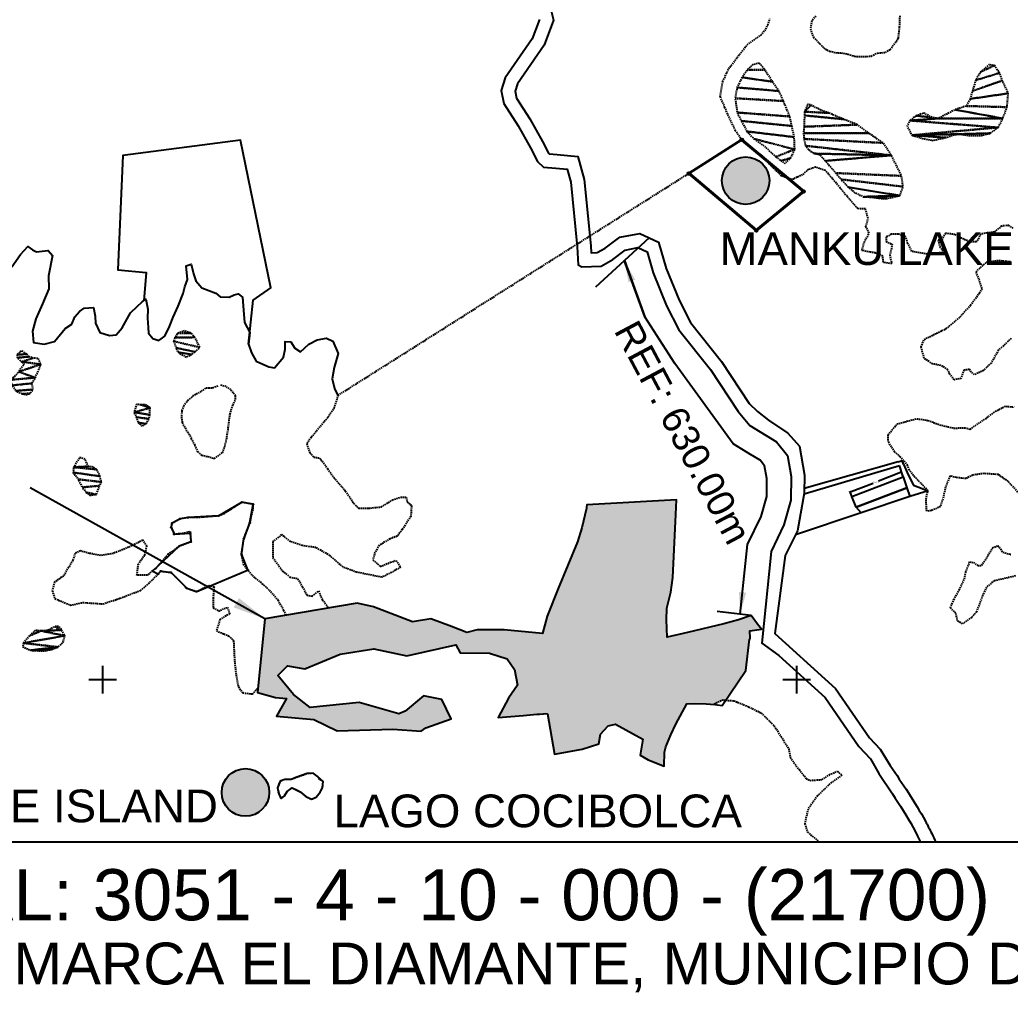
# Model space of a CAD drawing. Header units: metres. Extents: x 619047 to 657292, y 1301217 to 1319844.
# Drawn here: x 619692.1 to 619873.9, y 1314987.2 to 1315165.7 of the extents above; entities that cross this region are included whole.
import ezdxf
from ezdxf.enums import TextEntityAlignment as Align

# ---------------------------------------------------------------- set-up
doc = ezdxf.new("R2010")
doc.units = ezdxf.units.M
doc.header["$PDMODE"] = 32
doc.header["$PDSIZE"] = 0.5
doc.linetypes.add('HIDDEN', pattern=[0.375, 0.25, -0.125])
for name, color, linetype in [('2', 1, 'Continuous'), ('3', 7, 'Continuous'), ('42', 7, 'Continuous'), ('CIRCULO PI', 2, 'Continuous'), ('CVL_CUADCON_LIN', 8, 'Continuous'), ('TEXTO 2', 7, 'Continuous')]:
    doc.layers.add(name, color=color, linetype=linetype)
doc.styles.add('PI', font='arial.ttf', dxfattribs={"height": 0.4})
doc.styles.get("Standard").update_dxf_attribs({"font": 'arial.ttf'})
doc.dimstyles.new('COTAS DE RETIRO', dxfattribs={"dimtxt": 5, "dimasz": 4, "dimexe": 3, "dimexo": 2, "dimgap": 2, "dimtad": 1, "dimzin": 0, "dimdsep": 46, "dimtxsty": 'Standard', "dimblk": 'DOT', "dimcen": 0.09, "dimclrd": 1, "dimclre": 2, "dimclrt": 7, "dimadec": 0, "dimazin": 0, "dimtfac": 1, "dimtofl": 0, "dimtmove": 0, "dimatfit": 3, "dimfxl": 1, "dimtolj": 1, "dimtzin": 0, "dimarcsym": 0})
doc.dimstyles.new('ISO-25', dxfattribs={"dimtxt": 2.5, "dimasz": 2.5, "dimexe": 1.25, "dimexo": 0.625, "dimtad": 1, "dimtxsty": 'Standard', "dimcen": 2.5, "dimadec": 0, "dimazin": 0, "dimtfac": 1, "dimtmove": 0, "dimatfit": 3, "dimfxl": 1, "dimarcsym": 0})
doc.dimstyles.get("Standard").update_dxf_attribs({"dimtxt": 0.18, "dimasz": 0.18, "dimexe": 0.18, "dimexo": 0.0625, "dimgap": 0.09, "dimtad": 0, "dimtih": 1, "dimtoh": 1, "dimdec": 4, "dimzin": 0, "dimdsep": 46, "dimtxsty": 'Standard', "dimcen": 0.09, "dimadec": 0, "dimazin": 0, "dimtfac": 1, "dimtdec": 4, "dimtofl": 0, "dimtmove": 0, "dimatfit": 3, "dimfxl": 1, "dimtolj": 1, "dimtzin": 0, "dimarcsym": 0})

# ---------------------------------------------------------------- blocks, each defined once
blk = doc.blocks.new('COORD')
at = {"layer": '42', "color": 2, "linetype": 'Continuous'}
for p, q in [((0, -2), (0, 2)), ((-2, 0), (2, 0))]:
    blk.add_line(p, q, dxfattribs=at)
blk = doc.blocks.new('COORD$')
at = {"layer": '42', "color": 2, "linetype": 'Continuous'}
blk.add_blockref('COORD', (0, 0), dxfattribs=at)
blk = doc.blocks.new('*D54')
at = {"layer": 'CVL_CUADCON_LIN', "color": 0, "lineweight": -2, "ltscale": 0.5, "transparency": 16777216}
for p, q in [((619853.81, 1315082.63), (619849.74, 1315081.06)), ((619854.28, 1315081.92), (619853.92, 1315082.87)), ((619844.72, 1315079.12), (619848.8, 1315080.69)), ((619844.86, 1315078.27), (619844.49, 1315079.22))]:
    blk.add_line(p, q, dxfattribs=at)
at = {"layer": 'CVL_CUADCON_LIN', "color": 0, "ltscale": 0.5, "transparency": 16777216}
for points in [[(619853.8, 1315082.66), (619853.82, 1315082.61), (619853.98, 1315082.7)], [(619844.71, 1315079.15), (619844.73, 1315079.09), (619844.56, 1315079.05)]]:
    blk.add_solid(points, dxfattribs=at)
at = {"layer": 'Defpoints', "color": 0, "ltscale": 0.5, "transparency": 16777216}
for p in [(619854.31, 1315081.86), (619844.56, 1315079.05), (619844.88, 1315078.21)]:
    blk.add_point(p, dxfattribs=at)
at = {"layer": 'CVL_CUADCON_LIN', "color": 0, "ltscale": 0.5, "transparency": 16777216, "insert": (619849.27, 1315080.88), "char_height": 0.18, "attachment_point": 5}
blk.add_mtext('\\A1;10.1048', dxfattribs=at)
blk = doc.blocks.new('_Dot')
at = {"color": 0, "linetype": 'ByBlock', "lineweight": -2}
blk.add_line((-0.5, 0), (-1, 0), dxfattribs=at)
at = {"color": 0, "linetype": 'ByBlock', "const_width": 0.5}
blk.add_lwpolyline([(-0.25, 0, 1), (0.25, 0, 1)], format="xyb", close=True, dxfattribs=at)

msp = doc.modelspace()

# ---------------------------------------------------------------- hatches: boundary and pattern name
at = {"layer": 'CIRCULO PI'}
h = msp.add_hatch(color=256, dxfattribs=at)
h.set_gradient(color1=(255, 0, 0), color2=(235, 0, 0), one_color=1, tint=0.46, name='SPHERICAL')
h.paths.add_polyline_path([(619829.72342, 1315136.21357, 1), (619820.99434, 1315136.21357, 1)])
h = msp.add_hatch(color=256, dxfattribs=at)
h.set_gradient(color1=(19, 52, 236), color2=(18, 48, 217), one_color=1, tint=0.46, name='SPHERICAL')
h.paths.add_polyline_path([(619810.84565, 1315055.59365), (619810.8845, 1315057.74254), (619811.61653, 1315060.68007), (619811.97903, 1315063.3574), (619812.52266, 1315074.90949), (619812.66893, 1315077.59828), (619796.17597, 1315076.68138), (619796.16476, 1315076.3093), (619796.11455, 1315076.10058), (619795.27339, 1315072.50314), (619794.45874, 1315069.90559), (619790.92723, 1315061.31249), (619788.90164, 1315056.28242), (619788.03742, 1315053.07553), (619780.99767, 1315053.75625), (619776.06884, 1315053.75624), (619774.14874, 1315053.24176), (619771.37576, 1315054.37044), (619767.56433, 1315055.79174), (619764.2115, 1315055.21452), (619757.02508, 1315058.00208), (619754.01019, 1315058.66725), (619737.08807, 1315055.79642), (619735.73981, 1315042.26524), (619739.05051, 1315041.29862), (619741.07089, 1315041.1197), (619739.2541, 1315037.92136), (619746.07126, 1315037.25749), (619750.382, 1315035.18813), (619760.59628, 1315035.53858), (619765.8028, 1315035.16524), (619766.61959, 1315035.73228), (619771.28966, 1315037.42704), (619769.5615, 1315040.95556), (619766.20243, 1315041.64698), (619762.83239, 1315038.80326), (619761.69576, 1315038.33306), (619754.38662, 1315040.39099), (619745.39675, 1315039.4812), (619742.36146, 1315041.86533), (619739.44554, 1315045.34036), (619741.26559, 1315047.16044), (619744.45298, 1315046.59842), (619750.89495, 1315049.29805), (619757.08136, 1315050.23846), (619763.15182, 1315048.95149), (619772.14703, 1315050.99248), (619772.97197, 1315049.51627), (619778.33217, 1315049.45958), (619781.58083, 1315048.45357), (619782.90055, 1315046.46575), (619783.4826, 1315043.61081), (619781.82873, 1315041.18542), (619779.90892, 1315037.63105), (619784.54268, 1315038.03092), (619787.03738, 1315038.26042), (619787.48196, 1315038.24169), (619788.23644, 1315038.34427), (619788.62355, 1315038.38097), (619788.99856, 1315038.32159), (619790.27453, 1315030.9385), (619795.35121, 1315031.81583), (619798.39013, 1315032.79777), (619798.7032, 1315034.57), (619800.1283, 1315036.13644), (619801.47759, 1315036.45717), (619806.5126, 1315033.69959), (619806.00517, 1315030.76807), (619807.43269, 1315029.87916), (619810.41237, 1315028.74776), (619810.44764, 1315031.28288), (619810.68605, 1315032.27998), (619811.61342, 1315034.48163), (619812.54806, 1315036.44601), (619814.563, 1315040.16988), (619815.96593, 1315040.23857), (619818.11952, 1315040.17703), (619819.49457, 1315040.06787), (619820.99452, 1315040.87592), (619821.70591, 1315040.83176), (619825.39232, 1315046.30962), (619826.08266, 1315052.0654), (619826.17873, 1315052.19105), (619826.15196, 1315053.57475), (619828.24477, 1315053.87255), (619827.51767, 1315054.76096), (619826.37491, 1315056.38529), (619824.04494, 1315055.61246), (619821.37346, 1315054.84958), (619814.67049, 1315053.23131), (619810.96304, 1315052.41809)])
h.paths.add_polyline_path([(619794.7813, 1315076.25596), (619805.18157, 1315076.25596), (619805.18157, 1315080.0787), (619794.7813, 1315080.0787)], flags=9)
h = msp.add_hatch(color=256, dxfattribs=at)
h.set_gradient(color1=(255, 0, 0), color2=(235, 0, 0), one_color=1, tint=0.46, name='SPHERICAL')
h.paths.add_polyline_path([(619737.89255, 1315023.89795, 1), (619729.16347, 1315023.89795, 1)])

# ---------------------------------------------------------------- linework, layer by layer
msp.add_line((620054.73869, 1315014.74193), (619584.56393, 1315014.74193))
at = {"color": 10}
msp.add_lwpolyline([(619826.37491, 1315056.38529), (619824.04494, 1315055.61246), (619821.37346, 1315054.84958), (619814.67049, 1315053.23131), (619810.96304, 1315052.41809), (619810.84565, 1315055.59365), (619810.8845, 1315057.74254), (619811.61653, 1315060.68007), (619811.97903, 1315063.3574), (619812.52266, 1315074.90949), (619812.66893, 1315077.59828), (619796.17597, 1315076.68138), (619796.16476, 1315076.3093), (619796.11455, 1315076.10058), (619795.27339, 1315072.50314), (619794.45874, 1315069.90559), (619790.92723, 1315061.31249), (619788.90164, 1315056.28242), (619788.03742, 1315053.07553), (619780.99767, 1315053.75625), (619776.06884, 1315053.75624), (619774.14874, 1315053.24176), (619771.37576, 1315054.37044), (619767.56433, 1315055.79174), (619764.2115, 1315055.21452), (619757.02508, 1315058.00208), (619754.01019, 1315058.66725), (619737.08807, 1315055.79642), (619735.73981, 1315042.26524), (619739.05051, 1315041.29862), (619741.07089, 1315041.1197), (619739.2541, 1315037.92136), (619746.07126, 1315037.25749), (619750.382, 1315035.18813), (619760.59628, 1315035.53858), (619765.8028, 1315035.16524), (619766.61959, 1315035.73228), (619771.28966, 1315037.42704), (619769.5615, 1315040.95556), (619766.20243, 1315041.64698), (619762.83239, 1315038.80326), (619761.69576, 1315038.33306), (619754.38662, 1315040.39099), (619745.39675, 1315039.4812), (619742.36146, 1315041.86533), (619739.44554, 1315045.34036), (619741.26559, 1315047.16044), (619744.45298, 1315046.59842), (619750.89495, 1315049.29805), (619757.08136, 1315050.23846), (619763.15182, 1315048.95149), (619772.14703, 1315050.99248), (619772.97197, 1315049.51627), (619778.33217, 1315049.45958), (619781.58083, 1315048.45357), (619782.90055, 1315046.46575), (619783.4826, 1315043.61081), (619781.82873, 1315041.18542), (619779.90892, 1315037.63105), (619784.54268, 1315038.03092), (619787.03738, 1315038.26042), (619787.48196, 1315038.24169), (619788.23644, 1315038.34427), (619788.62355, 1315038.38097), (619788.99856, 1315038.32159), (619790.27453, 1315030.9385), (619795.35121, 1315031.81583), (619798.39013, 1315032.79777), (619798.7032, 1315034.57), (619800.1283, 1315036.13644), (619801.47759, 1315036.45717), (619806.5126, 1315033.69959), (619806.00517, 1315030.76807), (619807.43269, 1315029.87916), (619810.41237, 1315028.74776), (619810.44764, 1315031.28288), (619810.68605, 1315032.27998), (619811.61342, 1315034.48163), (619812.54806, 1315036.44601), (619814.563, 1315040.16988), (619815.96593, 1315040.23857), (619818.11952, 1315040.17703), (619819.68772, 1315040.05254), (619820.15447, 1315040.00412), (619821.05179, 1315039.85975), (619825.39232, 1315046.30962), (619826.08266, 1315052.0654), (619826.17873, 1315052.19105), (619826.15196, 1315053.57475), (619828.24477, 1315053.87255), (619827.51767, 1315054.76096)], close=True, dxfattribs=at)
at = {"layer": '2', "color": 1, "linetype": 'Continuous'}
for points in [[(619789.13572, 1315169.33606), (619790.10955, 1315165.68584), (619788.39478, 1315161.07233), (619783.47752, 1315153.97752), (619783.0653, 1315152.62907), (619783.31017, 1315151.33603), (619785.71609, 1315147.58201), (619788.08722, 1315143.42685), (619789.17106, 1315141.26027), (619789.31413, 1315141.13027), (619790.75909, 1315141.00183), (619794.54781, 1315140.63275), (619795.71976, 1315136.39874), (619796.90906, 1315124.22893), (619796.97899, 1315122.96992), (619798.11756, 1315123.00152), (619799.56612, 1315123.84329), (619802.23062, 1315125.82647), (619805.91015, 1315126.5308), (619809.34653, 1315124.91422), (619810.73792, 1315120.09153), (619813.12579, 1315114.2536), (619815.22682, 1315110.1849), (619820.93943, 1315103.00125), (619826.00001, 1315095.31056), (619827.55828, 1315093.84202), (619829.54165, 1315092.24401), (619833.10868, 1315089.85586), (619835.21624, 1315087.4572), (619836.14635, 1315082.17525), (619836.08559, 1315078.8341), (619834.89653, 1315071.95393), (619832.62924, 1315067.42174), (619830.74553, 1315053.09497), (619841.87702, 1315042.97476), (619848.07139, 1315033.89264), (619850.06407, 1315031.83563), (619851.88943, 1315028.82992)], [(619787.49014, 1315165.81055), (619786.16207, 1315162.23744), (619781.20185, 1315155.08064), (619780.49547, 1315152.76994), (619780.94515, 1315150.39538), (619783.57767, 1315146.28779), (619785.88308, 1315142.24778), (619787.1452, 1315139.72483), (619788.25579, 1315138.71575), (619790.52733, 1315138.51383), (619792.59743, 1315138.31217), (619793.25389, 1315135.94053), (619794.41707, 1315124.03805), (619794.59801, 1315120.78028), (619795.27096, 1315120.42281), (619798.82289, 1315120.52139), (619800.94424, 1315121.75411), (619803.26302, 1315123.47998), (619805.5818, 1315123.92384), (619807.25927, 1315123.1347), (619808.37432, 1315119.26985), (619810.85488, 1315113.20532), (619813.11884, 1315108.82109), (619818.91379, 1315101.53391), (619823.99166, 1315093.81692), (619826.13708, 1315091.25395), (619831.00032, 1315088.27196), (619833.01619, 1315085.76709), (619833.72447, 1315081.90089), (619833.66998, 1315077.56704), (619832.39102, 1315073.00053), (619830.03803, 1315068.14925), (619828.303, 1315051.2847), (619831.46497, 1315049.06383), (619839.97846, 1315041.32378), (619846.12771, 1315032.30782), (619848.29273, 1315030.07291), (619849.78293, 1315027.38879)], [(619734.05757, 1315106.19249), (619734.95221, 1315114.25618), (619738.1651, 1315116.55861), (619732.6234, 1315143.65201), (619711.02366, 1315140.82917), (619710.08747, 1315119.82297), (619715.27352, 1315119.35991), (619714.85149, 1315114.17819)], [(619690.62196, 1315120.39549), (619692.24688, 1315122.64823), (619693.55668, 1315124.15261), (619694.40545, 1315123.51472), (619695.18618, 1315123.16749), (619696.18838, 1315123.27605), (619697.31953, 1315123.41851), (619698.10688, 1315122.48857), (619697.34042, 1315118.7563), (619697.43255, 1315116.36136), (619696.26662, 1315113.59586), (619695.03557, 1315110.86209), (619694.41425, 1315108.58846), (619694.59978, 1315106.51844), (619696.54555, 1315106.18446), (619698.48202, 1315106.65989), (619700.3967, 1315109.0454), (619701.61718, 1315109.86882), (619702.1846, 1315111.20283), (619703.04688, 1315112.21636), (619703.88164, 1315112.80876), (619705.59524, 1315112.95785), (619705.93776, 1315111.3105), (619706.01651, 1315110.08098), (619706.78119, 1315108.30902), (619708.53468, 1315107.81091), (619709.79605, 1315107.89017), (619710.9142, 1315109.16569), (619712.43578, 1315111.96763), (619713.62057, 1315113.08196), (619714.54912, 1315113.96679), (619715.25556, 1315114.46056), (619715.60024, 1315112.61902), (619715.55399, 1315110.99959), (619715.67071, 1315109.28483), (619715.74805, 1315108.1849), (619716.50343, 1315107.22208), (619717.64056, 1315106.84656), (619718.69921, 1315107.6682), (619719.58494, 1315109.45915), (619720.27736, 1315111.18308), (619721.19329, 1315113.16861), (619722.07303, 1315115.47754), (619722.38229, 1315116.74376), (619722.88523, 1315118.04464), (619722.66224, 1315120.56764), (619723.56504, 1315120.86938), (619723.97369, 1315119.09321), (619724.4416, 1315117.80342), (619725.49196, 1315116.52038), (619728.05995, 1315115.54597), (619728.90885, 1315114.90808), (619730.52841, 1315114.79709), (619731.42931, 1315115.26066), (619732.20418, 1315115.43141), (619732.95547, 1315114.82487), (619733.14431, 1315112.46344), (619733.36438, 1315110.19949), (619734.35638, 1315108.36521), (619734.05757, 1315106.19249), (619734.62575, 1315104.61243), (619735.48498, 1315103.06817), (619737.7948, 1315102.02609), (619738.86466, 1315101.87637), (619740.49327, 1315103.80532), (619740.83222, 1315105.29861), (619740.81668, 1315106.65836), (619741.85302, 1315106.60535), (619742.57819, 1315105.44808), (619743.65391, 1315104.78037), (619745.15867, 1315106.22231), (619746.6712, 1315106.98431), (619748.38302, 1315107.29523), (619749.55469, 1315106.72589), (619750.51866, 1315104.50272), (619749.80393, 1315101.90427), (619749.43937, 1315099.82802), (619749.84764, 1315098.08421), (619750.50974, 1315096.79659)]]:
    msp.add_lwpolyline(points, dxfattribs=at)
msp.add_circle((619728.59207, 1315074.65835), 0.06371, dxfattribs=at)
at = {"layer": '3', "color": 30, "linetype": 'HIDDEN'}
msp.add_line((619750.50974, 1315096.79659), (619824.67391, 1315143.71891), dxfattribs=at)
for points in [[(619824.67391, 1315143.71891), (619823.48963, 1315145.38906), (619822.52782, 1315147.41792), (619821.53149, 1315149.64058), (619820.69941, 1315151.63847), (619821.15342, 1315154.39581), (619822.25909, 1315156.77216), (619823.78946, 1315158.79706), (619825.63979, 1315161.14945), (619828.14406, 1315162.92651), (619829.06993, 1315164.03791), (619829.41742, 1315164.78665), (619829.79281, 1315165.92417)], [(619838.2668, 1315166.44203), (619837.50009, 1315165.55897), (619837.25824, 1315164.06683), (619837.79304, 1315162.58348), (619838.93973, 1315161.36632), (619839.95441, 1315160.37419), (619840.76789, 1315159.99498), (619841.83915, 1315159.71579), (619842.90786, 1315159.66317), (619844.14018, 1315159.45062), (619845.3748, 1315159.04388), (619846.8965, 1315158.99648), (619848.44905, 1315159.07905), (619849.54311, 1315159.64201), (619851.03067, 1315159.75606), (619851.89843, 1315160.28411), (619853.39656, 1315162.30863), (619853.63102, 1315164.44834), (619853.7048, 1315166.48892)], [(619874.47679, 1315127.45163), (619873.6614, 1315127.9928), (619872.36804, 1315127.88092), (619871.0534, 1315126.7973), (619869.72844, 1315126.62031), (619868.50134, 1315126.37961), (619867.77286, 1315124.97908), (619866.41336, 1315124.9959), (619865.01399, 1315125.65979), (619863.77657, 1315126.32558), (619862.02601, 1315126.56463), (619861.32849, 1315125.29395), (619860.71366, 1315125.28681), (619860.98584, 1315124.12432), (619861.90457, 1315123.03395), (619858.73603, 1315122.7387), (619855.88236, 1315123.22419), (619855.121, 1315124.70487), (619854.71859, 1315125.93069), (619853.38624, 1315126.40101), (619852.1241, 1315126.38661), (619851.15886, 1315125.88991), (619851.16841, 1315125.04815), (619852.24222, 1315124.5424), (619852.12168, 1315123.76396), (619851.8114, 1315122.59484), (619852.1859, 1315120.98012), (619850.66228, 1315121.18935), (619850.51957, 1315122.35337), (619849.18569, 1315122.95329), (619848.27804, 1315123.07243), (619846.72066, 1315123.41087), (619847.12434, 1315124.90479), (619848.04396, 1315126.56667), (619847.44698, 1315127.82256), (619847.85104, 1315129.28425), (619847.34568, 1315131.02678), (619845.95331, 1315131.07571), (619844.01849, 1315133.28768), (619842.73826, 1315134.85959), (619840.01519, 1315138.06623), (619838.19557, 1315138.69303), (619836.84117, 1315138.2566), (619835.8163, 1315137.30588), (619833.88467, 1315136.40958), (619831.96757, 1315137.0676), (619829.77484, 1315139.17953), (619828.23352, 1315140.94271), (619826.11266, 1315142.4402), (619824.67391, 1315143.71891)], [(619874.09274, 1315107.24324), (619872.68406, 1315105.89967), (619871.75449, 1315105.11193), (619870.42227, 1315102.73304), (619869.01385, 1315101.35711), (619867.3716, 1315100.62595), (619866.75155, 1315101.07219), (619866.45478, 1315101.55449), (619865.45258, 1315101.44593), (619864.85547, 1315099.88498), (619863.62837, 1315099.64427), (619862.83987, 1315100.67131), (619862.50665, 1315101.50938), (619861.20285, 1315102.30388), (619859.67859, 1315102.57784), (619858.14606, 1315103.56411), (619857.5715, 1315105.69452), (619858.13854, 1315107.06089), (619860.39128, 1315108.18745), (619862.16146, 1315109.04948), (619864.50238, 1315110.95422), (619866.64362, 1315113.34229), (619868.30091, 1315115.59541), (619868.77671, 1315116.44265), (619868.17501, 1315118.11943), (619867.67359, 1315119.50594), (619869.56343, 1315121.24363), (619871.85733, 1315121.59367), (619873.96378, 1315121.3587)], [(619728.42999, 1315098.47859), (619727.39606, 1315098.11581), (619726.94281, 1315098.11301), (619726.19802, 1315098.10829), (619725.35995, 1315097.5201), (619723.94044, 1315096.7014), (619723.00654, 1315095.88588), (619722.20338, 1315094.90917), (619721.85297, 1315094.00013), (619721.76377, 1315092.76882), (619721.93184, 1315091.79836), (619722.91441, 1315090.05557), (619723.5695, 1315088.89371), (619724.22523, 1315087.63476), (619724.71862, 1315086.43951), (619725.43487, 1315085.82864), (619726.60246, 1315085.54448), (619727.83491, 1315085.22834), (619729.31775, 1315086.27412), (619729.7315, 1315087.41023), (619730.07848, 1315088.83752), (619730.32696, 1315090.49085), (619730.48089, 1315091.72254), (619730.697, 1315093.37562), (619731.2044, 1315095.03061), (619731.7155, 1315096.135), (619731.71193, 1315096.6856), (619730.86252, 1315097.84618), (619729.9522, 1315098.42342), (619728.94682, 1315098.67623), (619728.94682, 1315098.67623)], [(619750.50974, 1315096.79659), (619749.8233, 1315094.55468), (619748.64666, 1315092.72805), (619745.58134, 1315089.06663), (619744.78557, 1315087.8919), (619745.32228, 1315086.24672), (619746.07549, 1315085.47835), (619747.1456, 1315085.29626), (619748.62449, 1315083.33813), (619749.74404, 1315081.66721), (619751.90797, 1315079.23123), (619753.39017, 1315076.98168), (619754.27424, 1315076.08525), (619756.08698, 1315076.07352), (619758.47913, 1315076.32761), (619760.53576, 1315077.61383), (619762.08359, 1315078.11716), (619763.02207, 1315078.12799), (619763.19435, 1315077.22328), (619764.01076, 1315076.58513), (619763.90423, 1315074.57641), (619762.31321, 1315072.19459), (619761.35676, 1315070.92098), (619760.06709, 1315070.48532), (619758.10666, 1315069.26485), (619757.21801, 1315067.73295), (619756.93971, 1315066.59645), (619758.2806, 1315065.38145), (619760.14903, 1315066.14753), (619761.18091, 1315066.48317), (619762.03669, 1315065.2302), (619760.33188, 1315064.30408), (619758.56208, 1315063.40956), (619753.92319, 1315064.32791), (619751.45255, 1315065.27098), (619749.0334, 1315067.38036), (619746.42744, 1315068.83988), (619743.96317, 1315069.23261), (619741.78638, 1315069.95243), (619740.18631, 1315071.19686), (619738.54954, 1315069.98021), (619738.55081, 1315067.03377), (619740.35999, 1315064.49662), (619741.69896, 1315063.44345), (619743.159, 1315063.13636), (619743.98509, 1315061.65645), (619744.81182, 1315060.11168), (619745.78458, 1315059.96094), (619746.93917, 1315060.88069), (619747.63695, 1315059.30215), (619748.76332, 1315057.77712)], [(619875.55111, 1315078.76702), (619873.55118, 1315081.01072), (619871.75679, 1315082.25298), (619869.10049, 1315082.44921), (619867.06476, 1315082.16684), (619865.81001, 1315081.505), (619864.0922, 1315081.71193), (619862.8916, 1315081.98972), (619862.07303, 1315079.97284), (619861.67279, 1315078.1875), (619861.11097, 1315076.36787), (619859.43623, 1315075.63646), (619858.59599, 1315075.52968), (619858.47303, 1315077.79478), (619858.84434, 1315079.28832), (619856.42035, 1315081.81859), (619855.40235, 1315083.10201), (619855.10137, 1315083.94046), (619853.75653, 1315085.51161), (619852.71051, 1315086.40626), (619851.55642, 1315088.27099), (619851.50966, 1315089.53313), (619853.16949, 1315091.55956), (619856.78363, 1315092.50747), (619858.82612, 1315092.20713), (619860.97157, 1315091.38983), (619863.60034, 1315090.77233), (619865.57364, 1315090.85962), (619866.5478, 1315090.57928), (619869.6632, 1315092.68714), (619871.20326, 1315093.87041), (619873.03753, 1315094.79793), (619874.62512, 1315094.6542)], [(619740.983, 1315056.45719), (619740.57151, 1315057.31102), (619739.54765, 1315059.11255), (619737.9077, 1315061.00404), (619736.72979, 1315062.12384), (619734.70412, 1315063.78431), (619733.22638, 1315065.64535), (619732.8162, 1315067.55098), (619733.23555, 1315070.50227), (619734.33522, 1315073.39646), (619734.95362, 1315075.92902), (619734.94368, 1315076.80316), (619732.83569, 1315077.16759), (619729.59082, 1315075.05833), (619728.59207, 1315074.65835), (619724.74398, 1315074.35533), (619722.99609, 1315074.36769), (619721.51007, 1315074.12405), (619720.03028, 1315073.33007), (619719.87699, 1315072.58362), (619720.44161, 1315071.32734), (619721.99313, 1315071.50688), (619723.34931, 1315071.78148), (619723.53255, 1315069.90566), (619721.30886, 1315069.07078), (619719.35111, 1315067.62374), (619717.05033, 1315065.03957), (619715.51104, 1315063.79158), (619713.60171, 1315063.76966), (619713.83796, 1315065.74754), (619715.04735, 1315067.54219), (619715.4179, 1315069.10047), (619714.66099, 1315070.19275), (619712.05414, 1315068.90016), (619709.1546, 1315067.73384), (619706.98965, 1315067.41757), (619704.88179, 1315067.78201), (619703.22578, 1315068.24876), (619702.22767, 1315067.78404), (619701.8538, 1315066.51706), (619700.10643, 1315063.64784), (619698.43666, 1315062.49541), (619698.06636, 1315060.90465), (619698.53579, 1315059.48539), (619701.43037, 1315058.25574), (619703.62539, 1315058.76659), (619707.38276, 1315058.51811), (619710.54263, 1315059.55789), (619714.28076, 1315060.99295), (619716.26756, 1315062.73166), (619717.99468, 1315064.5323), (619719.84233, 1315064.29439), (619721.38073, 1315062.79015), (619722.7234, 1315061.41332), (619724.54303, 1315060.78652), (619726.82813, 1315061.91347), (619727.76967, 1315061.66524), (619727.59918, 1315059.59115), (619727.61944, 1315057.81052), (619728.59742, 1315057.20653), (619730.20807, 1315057.87245), (619730.60971, 1315056.71148), (619728.8417, 1315055.65513), (619728.1861, 1315053.54307), (619730.42941, 1315052.66219), (619731.34597, 1315051.76601), (619731.51748, 1315048.07681), (619731.80674, 1315045.42511), (619732.21998, 1315043.26054), (619733.00886, 1315042.20101), (619734.82403, 1315041.96285), (619735.82189, 1315043.08908)], [(619874.88251, 1315063.63879), (619871.00868, 1315062.75268), (619869.56572, 1315061.57057), (619868.87113, 1315060.04083), (619867.74024, 1315057.04916), (619866.84559, 1315056.03511), (619865.17607, 1315054.85045), (619864.26333, 1315055.42284), (619863.95611, 1315056.81151), (619862.94143, 1315057.80364), (619863.60403, 1315059.30062), (619864.55488, 1315061.05998), (619865.53439, 1315063.14337), (619865.77994, 1315064.31185), (619866.47007, 1315066.22997), (619867.18352, 1315066.10867), (619867.96654, 1315065.56711), (619868.71083, 1315065.57565), (619869.88747, 1315067.40228), (619870.71293, 1315068.80408), (619871.67944, 1315069.20355), (619872.56721, 1315067.98334), (619874.06062, 1315067.57953)], [(619819.55233, 1315040.06329), (619819.64344, 1315040.14807), (619820.99452, 1315040.87592), (619823.19693, 1315040.73919), (619825.89629, 1315039.60448), (619828.20688, 1315038.49767), (619830.59673, 1315036.12897), (619831.84906, 1315034.16816), (619833.26679, 1315031.88561), (619833.54355, 1315030.33459), (619835.15509, 1315028.08657), (619836.50121, 1315026.4182), (619837.21682, 1315026.10269), (619839.38355, 1315026.25688), (619840.73285, 1315027.14656), (619842.21441, 1315027.77871), (619843.03197, 1315027.04334), (619841.10506, 1315025.72616), (619838.54382, 1315023.26852), (619836.82372, 1315020.85293), (619836.20724, 1315018.15841), (619836.71044, 1315016.61007), (619838.53962, 1315015.1415), (619838.69678, 1315014.74193)]]:
    msp.add_lwpolyline(points, dxfattribs=at)
for points, invisible_edges in [([(619742.79966, 1315026.60959), (619746.71287, 1315026.881), (619745.92984, 1315027.42243), (619744.86266, 1315027.34547)], 1), ([(619747.79228, 1315025.88964), (619739.92649, 1315025.96151), (619739.39003, 1315024.75735), (619747.67543, 1315024.78742)], 5), ([(619747.10788, 1315026.30262), (619741.9296, 1315026.27586), (619739.92649, 1315025.96151), (619747.79228, 1315025.88964)], 7), ([(619739.92649, 1315025.96151), (619741.9296, 1315026.27586), (619740.73194, 1315026.29447)], 1), ([(619746.71287, 1315026.881), (619742.79966, 1315026.60959), (619741.9296, 1315026.27586), (619747.10788, 1315026.30262)], 5), ([(619747.67543, 1315024.78742), (619739.39003, 1315024.75735), (619742.10889, 1315024.75607), (619747.26436, 1315023.94081)], 7), ([(619739.69649, 1315023.4334), (619741.1778, 1315024.09792), (619742.10889, 1315024.75607), (619739.39003, 1315024.75735)], 5), ([(619741.1778, 1315024.09792), (619739.69649, 1315023.4334), (619740.06028, 1315022.75767), (619740.66963, 1315023.2503)], 1), ([(619747.26436, 1315023.94081), (619742.10889, 1315024.75607), (619743.57363, 1315024.02822), (619744.61954, 1315023.13357)], 9), ([(619747.26436, 1315023.94081), (619744.61954, 1315023.13357), (619745.62836, 1315022.65943), (619746.5304, 1315023.0259)], 1)]:
    msp.add_3dface(points, dxfattribs=dict(at, invisible_edges=invisible_edges))
at = {"layer": 'CIRCULO PI'}
for points in [[(619807.62834, 1315125.72251), (619797.78037, 1315116.63969)], [(619824.37889, 1315056.65158), (619825.68901, 1315069.38599), (619828.21074, 1315074.58516), (619829.22491, 1315078.20625), (619829.26663, 1315081.52416), (619828.83969, 1315083.8546), (619828.01508, 1315084.87925), (619826.24113, 1315085.96699), (619823.05541, 1315087.92037), (619812.33972, 1315102.66237), (619806.83866, 1315111.21842), (619803.07257, 1315121.61862)], [(619826.37491, 1315056.38529), (619820.10641, 1315057.11805)]]:
    msp.add_lwpolyline(points, dxfattribs=at)
for centre in [(619825.35888, 1315136.21357), (619733.52801, 1315023.89795)]:
    msp.add_circle(centre, 4.36454, dxfattribs=at)
at = {"layer": 'CVL_CUADCON_LIN', "color": 4, "lineweight": 40, "ltscale": 0.5, "flags": 128}
for points in [[(619814.9825, 1315137.58733), (619824.62007, 1315143.68484)], [(619824.72281, 1315143.67806), (619835.96909, 1315134.28361)], [(619827.27811, 1315127.0982), (619814.97728, 1315137.5121)], [(619835.96888, 1315134.20216), (619827.37584, 1315127.09763)]]:
    msp.add_lwpolyline(points, dxfattribs=at)
at = {"layer": 'CVL_CUADCON_LIN', "color": 5, "ltscale": 0.5, "flags": 128}
for points in [[(619824.67391, 1315143.71891), (619815.2517, 1315137.75765)], [(619824.67391, 1315143.71891), (619815.46706, 1315137.8939)]]:
    msp.add_lwpolyline(points, dxfattribs=at)
at = {"layer": 'CVL_CUADCON_LIN', "color": 4, "ltscale": 0.5, "flags": 128}
for points in [[(619836.09149, 1315078.70125), (619853.58528, 1315083.93482)], [(619853.36736, 1315084.59383), (619836.10724, 1315079.69859)], [(619853.36736, 1315084.59383), (619854.11889, 1315084.81866)], [(619854.30598, 1315081.85809), (619853.58528, 1315083.93482)], [(619854.31775, 1315084.15396), (619854.11889, 1315084.81866)], [(619854.31775, 1315084.15396), (619855.2211, 1315082.21201), (619856.16989, 1315080.29238), (619858.84434, 1315079.28832)], [(619858.84434, 1315079.28832), (619855.51484, 1315078.23152)], [(619846.54913, 1315075.22973), (619834.52061, 1315071.20248)]]:
    msp.add_lwpolyline(points, dxfattribs=at)
at = {"layer": 'CVL_CUADCON_LIN', "color": 2, "ltscale": 0.5, "flags": 128}
for points in [[(619854.30598, 1315081.85809), (619854.97891, 1315079.8393), (619845.65358, 1315076.29168), (619844.8815, 1315078.21316)], [(619854.97891, 1315079.8393), (619855.51484, 1315078.23152), (619846.54913, 1315075.22973), (619845.65358, 1315076.29168)]]:
    msp.add_lwpolyline(points, close=True, dxfattribs=at)
for points in [[(619732.78085, 1315077.13516), (619728.64691, 1315074.69077)], [(619734.8809, 1315076.81401), (619732.89847, 1315077.15674)], [(619734.34643, 1315073.45918), (619734.93248, 1315076.74044)], [(619728.52844, 1315074.65504), (619723.05972, 1315074.371)], [(619720.01747, 1315073.26766), (619719.88981, 1315072.64603)], [(619721.45393, 1315074.09393), (619720.08643, 1315073.36019)], [(619722.93322, 1315074.35738), (619721.57294, 1315074.13436)], [(619733.25818, 1315070.56182), (619734.31259, 1315073.3369)], [(619719.90311, 1315072.52551), (619720.41549, 1315071.38545)], [(619720.5052, 1315071.33123), (619723.31254, 1315071.50299)], [(619723.38233, 1315071.44347), (619723.52636, 1315069.96907)], [(619723.4729, 1315069.88327), (619721.36851, 1315069.09317)], [(619732.82516, 1315067.61406), (619733.22659, 1315070.43919)], [(619721.26221, 1315069.02739), (619716.49946, 1315064.5985)], [(619733.94132, 1315064.77388), (619732.84012, 1315067.49193)], [(619716.50979, 1315064.52663), (619717.45271, 1315064.05517)], [(619717.5538, 1315064.07266), (619717.95057, 1315064.48632)], [(619718.05787, 1315064.52416), (619719.77914, 1315064.30253)], [(619719.88738, 1315064.24934), (619722.67835, 1315061.45838)], [(619724.60183, 1315060.81104), (619733.90644, 1315064.69031)], [(619722.78364, 1315061.39257), (619724.48279, 1315060.80727)]]:
    msp.add_lwpolyline(points, dxfattribs=at)
at = {"layer": 'CVL_CUADCON_LIN', "color": 6, "ltscale": 0.5, "flags": 128}
msp.add_lwpolyline([(619744.86266, 1315027.34547), (619742.79966, 1315026.60959), (619741.9296, 1315026.27586), (619740.73194, 1315026.29447), (619739.92649, 1315025.96151), (619739.39003, 1315024.75735), (619739.69649, 1315023.4334), (619740.06028, 1315022.75767), (619740.66963, 1315023.2503), (619741.1778, 1315024.09792), (619742.10889, 1315024.75607), (619743.57363, 1315024.02822), (619744.61954, 1315023.13357), (619745.62836, 1315022.65943), (619746.5304, 1315023.0259), (619747.26436, 1315023.94081), (619747.67543, 1315024.78742), (619747.79228, 1315025.88964), (619746.71287, 1315026.881), (619745.92984, 1315027.42243)], close=True, dxfattribs=at)
at = {"layer": 'CVL_CUADCON_LIN', "color": 4, "lineweight": 40, "ltscale": 0.5}
for centre in [(619824.67391, 1315143.71891), (619814.92866, 1315137.55327), (619836.01799, 1315134.24276), (619827.32674, 1315127.05703)]:
    msp.add_circle(centre, 0.06371, dxfattribs=at)
at = {"layer": 'CVL_CUADCON_LIN', "color": 2, "ltscale": 0.5}
for centre in [(619732.83569, 1315077.16759), (619734.94368, 1315076.80316), (619720.03028, 1315073.33007), (619721.51007, 1315074.12405), (619722.99609, 1315074.36769), (619734.33522, 1315073.39646), (619719.87699, 1315072.58362), (619720.44161, 1315071.32734), (619723.37614, 1315071.50688), (619721.30886, 1315069.07078), (619723.53255, 1315069.90566), (619733.23555, 1315070.50227), (619732.8162, 1315067.55098), (619716.4528, 1315064.55512), (619717.5097, 1315064.02668), (619717.99468, 1315064.5323), (619719.84233, 1315064.29439), (619733.96525, 1315064.71483), (619722.7234, 1315061.41332), (619724.54303, 1315060.78652)]:
    msp.add_circle(centre, 0.06371, dxfattribs=at)
at = {"layer": 'CVL_CUADCON_LIN', "color": 6, "ltscale": 0.5}
for points, knots in [([(619849.78293, 1315027.38879), (619852.51606, 1315023.3938), (619855.30783, 1315019.3131), (619857.41816, 1315014.83614), (619857.46217, 1315014.74193)], [0, 0, 0, 0, 113.679873463, 116.119005959, 116.119005959, 116.119005959, 116.119005959]), ([(619851.88943, 1315028.82992), (619853.00663, 1315027.19692), (619854.13656, 1315025.54583), (619856.32996, 1315022.15337), (619857.39353, 1315020.41185), (619858.77087, 1315017.86371), (619859.15366, 1315017.11857), (619859.77579, 1315015.82793), (619860.02415, 1315015.28887), (619860.26243, 1315014.74193)], [0, 0, 0, 0, 46.468257647, 46.468257647, 92.936515293, 92.936515293, 111.707502791, 111.707502791, 124.859764131, 124.859764131, 124.859764131, 124.859764131])]:
    msp.add_open_spline(points, degree=3, knots=knots, dxfattribs=at)
at = {"layer": 'CVL_CUADCON_LIN', "color": 4, "ltscale": 0.5}
for p in [(619824.67391, 1315143.71891), (619814.92866, 1315137.55327), (619836.01799, 1315134.24276), (619827.32674, 1315127.05703)]:
    msp.add_point(p, dxfattribs=at)

# ---------------------------------------------------------------- block references
at = {"layer": '42', "color": 1, "linetype": 'Continuous', "xscale": 1.274245939333923, "yscale": 1.274245939333923, "zscale": 0.1274245939301883}
for p in [(619707.31509, 1315044.61086), (619834.73969, 1315044.61086)]:
    msp.add_blockref('COORD$', p, dxfattribs=at)

# ---------------------------------------------------------------- texts
at = {"layer": 'CVL_CUADCON_LIN', "color": 4, "ltscale": 0.5}
msp.add_text('1', height=0.12742, rotation=90, dxfattribs=at).set_placement((619824.68231, 1315143.84605), align=Align.BOTTOM_CENTER)
msp.add_text('4', height=0.12742, rotation=90, dxfattribs=at).set_placement((619814.80154, 1315137.56208), align=Align.MIDDLE_RIGHT)
msp.add_text('2', height=0.12742, rotation=90, dxfattribs=at).set_placement((619836.14541, 1315134.24244), align=Align.MIDDLE_LEFT)
msp.add_text('3', height=0.12742, rotation=90, dxfattribs=at).set_placement((619827.326, 1315126.92961), align=Align.TOP_CENTER)
at = {"layer": 'TEXTO 2', "style": 'PI'}
for s, height, p in [('MANKU LAKE PARADISE', 6, (619820.55081, 1315120.73736)), ('WATERHOUSE ISLAND', 6, (619635.79976, 1315018.41695)), ('LAGO COCIBOLCA', 6, (619749.69644, 1315017.50871)), ('REF. CATASTRAL: 3051 - 4 - 10 - 000 - (21700)', 9.386752, (619587.47487, 1315000.42299)), ('FINCA EL RAYO, COMARCA EL DIAMANTE, MUNICIPIO DE GRANADA, DEPARTAMENTO ', 7.6788942, (619587.21039, 1314988.65196))]:
    msp.add_text(s, height=height, dxfattribs=at).set_placement(p)
msp.add_text('REF: 630.00m', height=5, rotation=297.9847112, dxfattribs=at).set_placement((619801.08994, 1315108.70629))

# ---------------------------------------------------------------- dimensions: what is measured, and where the dimension line sits
at = {"layer": 'CVL_CUADCON_LIN', "color": 4, "ltscale": 0.5}
dim = msp.add_aligned_dim(p1=(619854.30598, 1315081.85809), p2=(619844.8815, 1315078.21316), distance=-0.90172, dimstyle='Standard', dxfattribs=at)
dim.commit()
dim.dimension.update_dxf_attribs({"geometry": '*D54', "text_midpoint": (619849.26848, 1315080.87663)})

# ---------------------------------------------------------------- meshes
at = {"layer": '3', "color": 30, "linetype": 'HIDDEN'}
mesh = msp.add_polyface(dxfattribs=at)
corners = [(619828.89612, 1315156.58892), (619825.65967, 1315156.58433), (619830.28085, 1315154.37071), (619824.70475, 1315155.18113), (619831.46551, 1315152.66819), (619823.78729, 1315153.32507), (619832.29568, 1315150.83213), (619823.42158, 1315151.34591), (619833.46085, 1315147.99617), (619823.80755, 1315148.72759), (619833.83688, 1315146.25211), (619824.56955, 1315147.18218), (619834.28083, 1315144.21727), (619825.59493, 1315145.25119), (619834.37143, 1315141.95191), (619826.87262, 1315143.90597), (619830.89159, 1315140.58452), (619833.67735, 1315140.38981), (619831.83861, 1315139.85068), (619827.87889, 1315157.80774), (619832.55614, 1315139.37322), (619829.05935, 1315142.31201), (619826.65256, 1315157.5023)]
mesh.append_faces([[corners[k] for k in face] for face in [(1, 0, 19, 22), (17, 18, 20)]], dxfattribs={"vtx0": -1, "color": 30})
mesh.append_faces([[corners[k] for k in face] for face in [(0, 1, 3, 2), (2, 3, 5, 4), (4, 5, 7, 6), (6, 7, 9, 8), (8, 9, 11, 10), (10, 11, 13, 12), (12, 13, 15, 14), (14, 16, 18, 17)]], dxfattribs={"vtx0": -1, "vtx2": -1, "color": 30})
mesh.append_faces([[corners[k] for k in face] for face in [(14, 15, 21, 16)]], dxfattribs={"vtx0": -1, "vtx3": -1, "color": 30})
mesh = msp.add_polyface(dxfattribs=at)
corners = [(619871.02779, 1315157.36213), (619868.45254, 1315156.13465), (619871.9822, 1315155.98072), (619867.62772, 1315154.66825), (619872.48349, 1315154.59421), (619866.9711, 1315152.65328), (619873.57845, 1315152.2431), (619866.59902, 1315151.22434), (619873.34845, 1315149.715), (619865.86952, 1315149.92092), (619872.563, 1315147.63377), (619863.80575, 1315149.24977), (619860.62013, 1315147.62677), (619871.70811, 1315145.97279), (619855.51066, 1315147.24462), (619855.86503, 1315144.56118), (619864.73098, 1315144.75971), (619862.08437, 1315144.11431), (619859.61463, 1315147.80949), (619856.66564, 1315148.132), (619870.29612, 1315144.92052), (619862.00422, 1315148.29014), (619870.02305, 1315157.48013), (619868.61768, 1315144.51276), (619866.28734, 1315144.5185), (619863.82563, 1315144.68466), (619859.75989, 1315143.60206), (619858.17078, 1315143.87526), (619855.03677, 1315146.23542), (619858.05176, 1315148.63355)]
mesh.append_faces([[corners[k] for k in face] for face in [(1, 0, 22), (17, 15, 27, 26), (19, 18, 29), (20, 16, 24, 23)]], dxfattribs={"vtx0": -1, "color": 30})
mesh.append_faces([[corners[k] for k in face] for face in [(16, 15, 17, 25)]], dxfattribs={"vtx0": -1, "vtx1": -1, "color": 30})
mesh.append_faces([[corners[k] for k in face] for face in [(10, 12, 14, 13), (13, 15, 16, 20)]], dxfattribs={"vtx0": -1, "vtx1": -1, "vtx2": -1, "color": 30})
mesh.append_faces([[corners[k] for k in face] for face in [(0, 1, 3, 2), (2, 3, 5, 4), (4, 5, 7, 6), (6, 7, 9, 8), (8, 9, 11, 10), (18, 19, 14, 12)]], dxfattribs={"vtx0": -1, "vtx2": -1, "color": 30})
mesh.append_faces([[corners[k] for k in face] for face in [(10, 11, 21, 12), (13, 14, 28, 15)]], dxfattribs={"vtx0": -1, "vtx3": -1, "color": 30})
mesh = msp.add_polyface(dxfattribs=at)
corners = [(619837.41803, 1315150.08122), (619836.16965, 1315148.86903), (619840.70367, 1315148.62947), (619843.30593, 1315147.49361), (619836.14505, 1315148.18871), (619845.8743, 1315146.48683), (619836.10402, 1315146.11602), (619847.99592, 1315144.9246), (619835.98832, 1315144.9167), (619850.60558, 1315143.14117), (619836.06478, 1315143.8815), (619852.12053, 1315140.85963), (619836.3381, 1315142.62191), (619837.94059, 1315141.18316), (619839.96244, 1315139.84647), (619853.97609, 1315137.09257), (619841.93013, 1315137.6024), (619854.25757, 1315135.12081), (619842.88186, 1315136.44768), (619853.66148, 1315133.46263), (619844.22543, 1315135.00612), (619846.96417, 1315133.25658), (619851.36936, 1315132.95077), (619848.55099, 1315133.17758), (619836.73694, 1315150.20304), (619839.04613, 1315149.22569), (619850.17157, 1315132.9695), (619845.36919, 1315134.04776), (619838.94559, 1315141.0328), (619836.92884, 1315141.91636)]
mesh.append_faces([[corners[k] for k in face] for face in [(1, 0, 24), (22, 23, 26)]], dxfattribs={"vtx0": -1, "color": 30})
mesh.append_faces([[corners[k] for k in face] for face in [(0, 1, 2, 25)]], dxfattribs={"vtx0": -1, "vtx1": -1, "color": 30})
mesh.append_faces([[corners[k] for k in face] for face in [(2, 1, 4, 3), (3, 4, 6, 5), (5, 6, 8, 7), (7, 8, 10, 9), (9, 10, 12, 11), (11, 14, 16, 15), (15, 16, 18, 17), (17, 18, 20, 19), (19, 21, 23, 22)]], dxfattribs={"vtx0": -1, "vtx2": -1, "color": 30})
mesh.append_faces([[corners[k] for k in face] for face in [(11, 12, 29, 13), (11, 13, 28, 14), (19, 20, 27, 21)]], dxfattribs={"vtx0": -1, "vtx3": -1, "color": 30})
mesh = msp.add_polyface(dxfattribs=at)
corners = [(619723.57524, 1315108.19675), (619721.11416, 1315108.21357), (619724.26002, 1315107.45616), (619720.53654, 1315107.40035), (619725.146, 1315105.61564), (619720.37892, 1315106.71914), (619724.30958, 1315104.76827), (619720.77521, 1315105.52326), (619723.60008, 1315104.3103), (619721.10396, 1315104.74813), (619722.69664, 1315103.81883), (619722.01454, 1315104.13841), (619722.34189, 1315108.64236)]
mesh.append_faces([[corners[k] for k in face] for face in [(1, 0, 12), (8, 9, 11, 10)]], dxfattribs={"vtx0": -1, "color": 30})
mesh.append_faces([[corners[k] for k in face] for face in [(0, 1, 3, 2), (2, 3, 5, 4), (4, 5, 7, 6), (6, 7, 9, 8)]], dxfattribs={"vtx0": -1, "vtx2": -1, "color": 30})
mesh = msp.add_polyface(dxfattribs=at)
corners = [(619693.38848, 1315104.347), (619691.57535, 1315104.3033), (619693.74756, 1315103.89592), (619691.64416, 1315103.68834), (619694.55875, 1315103.64183), (619692.39342, 1315102.9805), (619695.9585, 1315102.48469), (619691.88716, 1315101.13119), (619694.9056, 1315100.04897), (619690.31015, 1315099.63153), (619694.32938, 1315099.00906), (619690.70517, 1315098.62997), (619694.4986, 1315097.87651), (619691.39161, 1315097.6302), (619693.98521, 1315097.1284), (619692.46363, 1315097.08635), (619695.46588, 1315103.55034), (619695.54437, 1315101.41331), (619693.33866, 1315096.96236), (619691.14823, 1315100.21972), (619692.88197, 1315102.53018), (619692.1229, 1315104.76011), (619692.54263, 1315104.95711)]
mesh.append_faces([[corners[k] for k in face] for face in [(1, 0, 22, 21), (14, 15, 18)]], dxfattribs={"vtx0": -1, "color": 30})
mesh.append_faces([[corners[k] for k in face] for face in [(4, 5, 6, 16), (6, 7, 8, 17)]], dxfattribs={"vtx0": -1, "vtx1": -1, "color": 30})
mesh.append_faces([[corners[k] for k in face] for face in [(0, 1, 3, 2), (2, 3, 5, 4), (8, 9, 11, 10), (10, 11, 13, 12), (12, 13, 15, 14)]], dxfattribs={"vtx0": -1, "vtx2": -1, "color": 30})
mesh.append_faces([[corners[k] for k in face] for face in [(6, 5, 20, 7), (8, 7, 19, 9)]], dxfattribs={"vtx0": -1, "vtx3": -1, "color": 30})
mesh = msp.add_polyface(dxfattribs=at)
corners = [(619716.05349, 1315094.51428), (619713.07978, 1315093.6859), (619715.96468, 1315093.21825), (619715.80756, 1315092.4723), (619713.47391, 1315092.81393), (619715.26269, 1315091.59435), (619713.80419, 1315091.81199), (619714.33377, 1315095.05405), (619715.95945, 1315094.0279), (619714.55319, 1315091.13651), (619713.52373, 1315095.14605), (619715.01358, 1315095.09062)]
mesh.append_faces([[corners[k] for k in face] for face in [(5, 6, 9), (7, 0, 11)]], dxfattribs={"vtx0": -1, "color": 30})
mesh.append_faces([[corners[k] for k in face] for face in [(0, 1, 2, 8), (1, 0, 7, 10)]], dxfattribs={"vtx0": -1, "vtx1": -1, "color": 30})
mesh.append_faces([[corners[k] for k in face] for face in [(2, 1, 4, 3), (3, 4, 6, 5)]], dxfattribs={"vtx0": -1, "vtx2": -1, "color": 30})
mesh = msp.add_polyface(dxfattribs=at)
corners = [(619704.66696, 1315083.74206), (619701.98199, 1315083.61426), (619706.25938, 1315083.17744), (619706.75876, 1315081.95277), (619701.89611, 1315082.64188), (619707.09465, 1315080.88813), (619702.81662, 1315081.38968), (619706.7464, 1315080.20425), (619703.54562, 1315079.90862), (619706.14967, 1315078.61093), (619704.30061, 1315078.97829), (619705.34728, 1315083.6851), (619705.01852, 1315078.46847), (619703.12665, 1315085.40814), (619704.03684, 1315085.06244)]
mesh.append_faces([[corners[k] for k in face] for face in [(1, 0, 14, 13), (9, 10, 12)]], dxfattribs={"vtx0": -1, "color": 30})
mesh.append_faces([[corners[k] for k in face] for face in [(0, 1, 2, 11)]], dxfattribs={"vtx0": -1, "vtx1": -1, "color": 30})
mesh.append_faces([[corners[k] for k in face] for face in [(2, 1, 4, 3), (3, 4, 6, 5), (5, 6, 8, 7), (7, 8, 10, 9)]], dxfattribs={"vtx0": -1, "vtx2": -1, "color": 30})
mesh = msp.add_polyface(dxfattribs=at)
corners = [(619699.73626, 1315053.70057), (619698.50164, 1315054.34049), (619696.85506, 1315053.58525), (619700.35809, 1315052.66805), (619696.04579, 1315053.54779), (619692.75722, 1315051.32474), (619699.14106, 1315050.58759), (619694.09326, 1315050.00526), (619697.91333, 1315050.1588), (619693.94634, 1315052.72488), (619698.10714, 1315050.22481), (619696.68432, 1315049.92434), (619695.71308, 1315049.88586), (619692.59972, 1315050.64352), (619694.9767, 1315053.63813), (619697.56622, 1315053.78403), (619699.31117, 1315054.34559), (619700.04208, 1315051.46771)]
mesh.append_faces([[corners[k] for k in face] for face in [(1, 0, 16), (8, 7, 12, 11), (9, 4, 14)]], dxfattribs={"vtx0": -1, "color": 30})
mesh.append_faces([[corners[k] for k in face] for face in [(3, 5, 6, 17), (6, 7, 8, 10)]], dxfattribs={"vtx0": -1, "vtx1": -1, "color": 30})
mesh.append_faces([[corners[k] for k in face] for face in [(3, 4, 9, 5)]], dxfattribs={"vtx0": -1, "vtx1": -1, "vtx3": -1, "color": 30})
mesh.append_faces([[corners[k] for k in face] for face in [(0, 2, 4, 3)]], dxfattribs={"vtx0": -1, "vtx2": -1, "color": 30})
mesh.append_faces([[corners[k] for k in face] for face in [(0, 1, 15, 2), (6, 5, 13, 7)]], dxfattribs={"vtx0": -1, "vtx3": -1, "color": 30})

# ---------------------------------------------------------------- leaders
at = {"layer": 'CIRCULO PI'}
for points in [[(619803.09915, 1315121.54522), (619806.83866, 1315111.21842)], [(619824.37889, 1315056.65158), (619825.68901, 1315069.38599)]]:
    msp.add_leader(points, dimstyle='COTAS DE RETIRO', override={"dimgap": 2, "dimtad": 0}, dxfattribs=at)
at = {"layer": 'CIRCULO PI', "color": 5}
msp.add_leader([(619737.08807, 1315055.79642), (619694.00444, 1315079.84265)], dimstyle='ISO-25', override={"dimasz": 6, "dimgap": 0.625, "dimtad": 0, "dimzin": 0}, dxfattribs=at)

doc.saveas('drawing.dxf')
